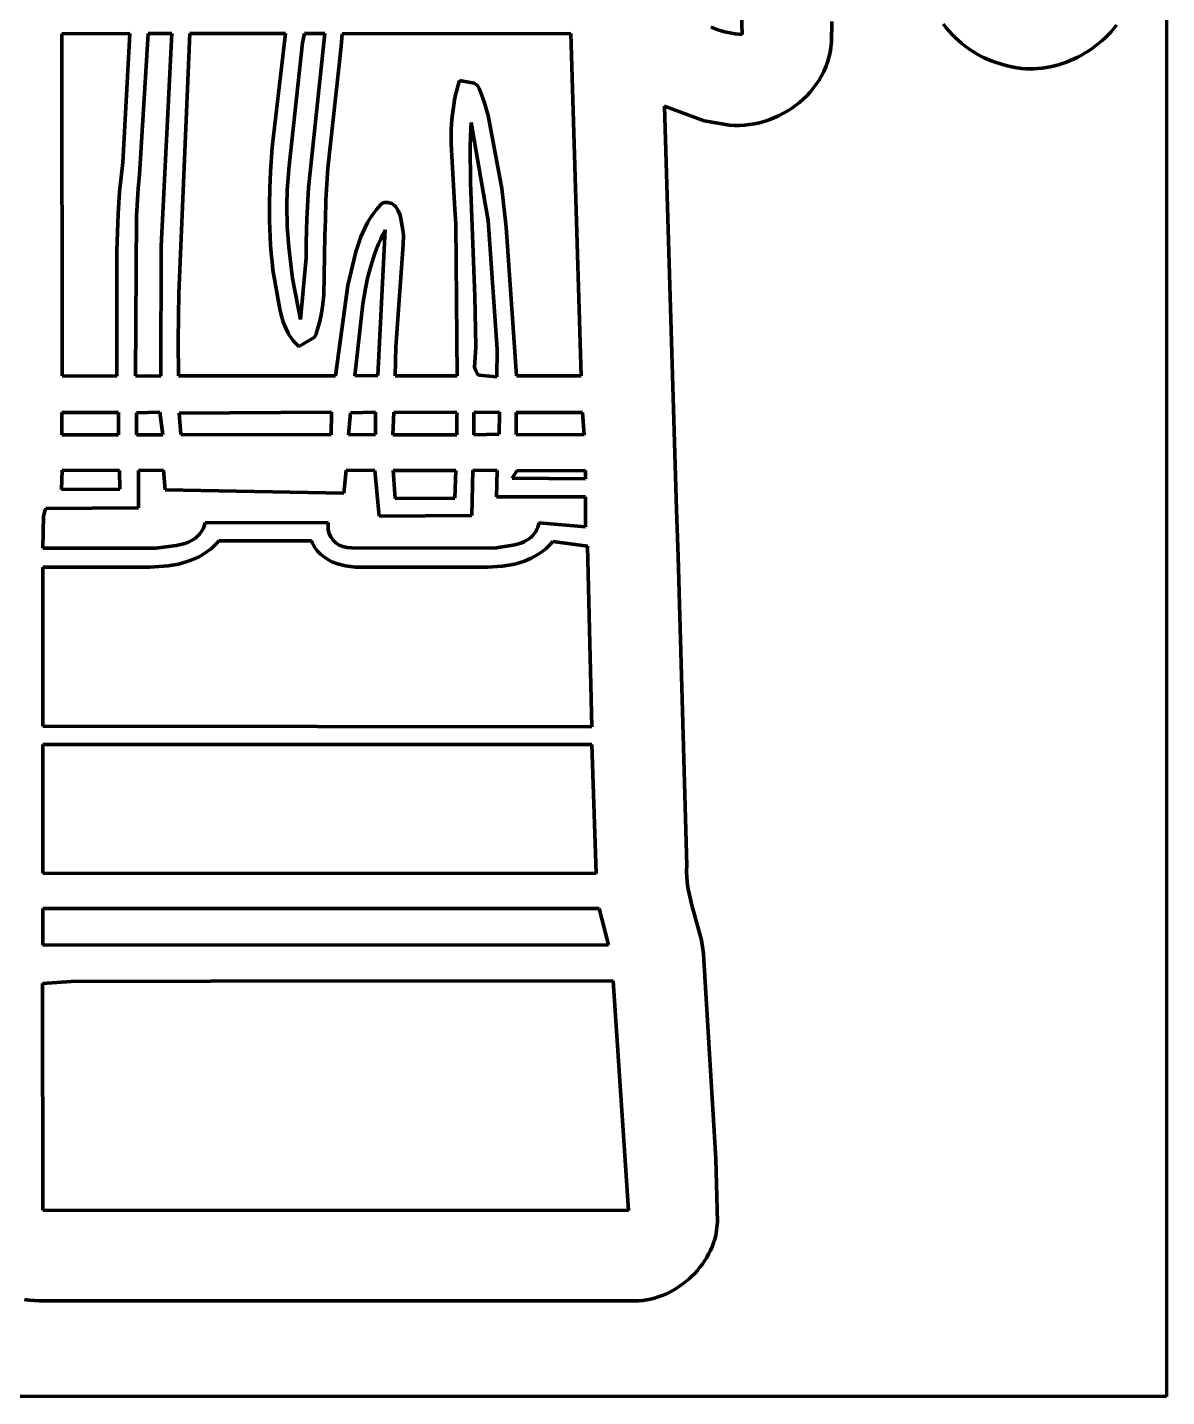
# Model space of a CAD drawing. Header units: millimetres. Extents: x 0 to 17.8, y 0 to 10.
# Drawn here: x 14.915 to 17.778, y 0 to 3.44 of the extents above; entities that cross this region are included whole.
import ezdxf

# ---------------------------------------------------------------- set-up
doc = ezdxf.new("R2010")
doc.units = ezdxf.units.MM
doc.layers.add('color#010101ff', color=7, linetype='CONTINUOUS', lineweight=100)
doc.layers.add('color#ffffffff', color=7, linetype='CONTINUOUS', lineweight=100)

msp = doc.modelspace()

# ---------------------------------------------------------------- linework, layer by layer
at = {"layer": 'color#010101ff'}
for p, q in [((16.7111, 3.4227), (16.7041, 3.618)), ((16.6329, 3.4411), (16.6412, 3.4376)), ((16.9367, 3.455), (16.9352, 3.4027)), ((17.2238, 3.4393), (17.217, 3.4481)), ((17.6522, 3.4457), (17.6449, 3.4373)), ((15.1726, 3.4246), (15.0018, 3.4244)), ((15.0018, 3.4244), (15.0023, 2.5648)), ((15.1549, 3.1006), (15.1726, 3.4246)), ((15.2182, 3.4247), (15.1967, 3.0702)), ((15.2781, 3.4249), (15.2182, 3.4247)), ((15.2514, 2.8906), (15.2781, 3.4249)), ((15.3227, 3.4248), (15.3208, 3.3654)), ((15.5633, 3.4248), (15.3227, 3.4248)), ((15.5302, 3.1389), (15.5633, 3.4248)), ((15.6109, 3.4246), (15.6064, 3.4014)), ((15.6625, 3.4247), (15.6109, 3.4246)), ((15.6214, 3.0367), (15.6625, 3.4247)), ((15.706, 3.424), (15.7036, 3.3918)), ((16.2808, 3.4247), (15.706, 3.424)), ((16.3069, 2.5645), (16.2808, 3.4247)), ((16.6412, 3.4376), (16.6497, 3.4344)), ((16.6497, 3.4344), (16.6582, 3.4316)), ((16.6582, 3.4316), (16.6669, 3.4291)), ((16.6669, 3.4291), (16.6756, 3.4271)), ((16.6756, 3.4271), (16.6844, 3.4254)), ((16.6844, 3.4254), (16.6933, 3.4241)), ((16.6933, 3.4241), (16.7022, 3.4232)), ((16.7022, 3.4232), (16.7111, 3.4227)), ((17.231, 3.4309), (17.2238, 3.4393)), ((17.2386, 3.4227), (17.231, 3.4309)), ((17.2464, 3.4148), (17.2386, 3.4227)), ((17.2545, 3.4072), (17.2464, 3.4148)), ((17.263, 3.4), (17.2545, 3.4072)), ((17.6157, 3.4072), (17.6077, 3.4004)), ((17.6234, 3.4143), (17.6157, 3.4072)), ((17.6309, 3.4217), (17.6234, 3.4143)), ((17.638, 3.4294), (17.6309, 3.4217)), ((17.6449, 3.4373), (17.638, 3.4294)), ((15.6064, 3.4014), (15.5721, 3.0845)), ((15.7036, 3.3918), (15.67, 3.0867)), ((16.9319, 3.3771), (16.929, 3.3648)), ((16.9339, 3.3898), (16.9319, 3.3771)), ((16.9352, 3.4027), (16.9339, 3.3898)), ((17.2717, 3.3931), (17.263, 3.4)), ((17.2806, 3.3865), (17.2717, 3.3931)), ((17.2898, 3.3803), (17.2806, 3.3865)), ((17.2993, 3.3745), (17.2898, 3.3803)), ((17.309, 3.3691), (17.2993, 3.3745)), ((17.5733, 3.3759), (17.5641, 3.3706)), ((17.5822, 3.3816), (17.5733, 3.3759)), ((17.5909, 3.3875), (17.5822, 3.3816)), ((17.5994, 3.3938), (17.5909, 3.3875)), ((17.6077, 3.4004), (17.5994, 3.3938)), ((15.3208, 3.3654), (15.2953, 2.7724)), ((16.9211, 3.3409), (16.9161, 3.3294)), ((16.9254, 3.3527), (16.9211, 3.3409)), ((16.929, 3.3648), (16.9254, 3.3527)), ((17.3189, 3.3641), (17.309, 3.3691)), ((17.329, 3.3595), (17.3189, 3.3641)), ((17.3393, 3.3553), (17.329, 3.3595)), ((17.3498, 3.3516), (17.3393, 3.3553)), ((17.3604, 3.3483), (17.3498, 3.3516)), ((17.3713, 3.3456), (17.3604, 3.3483)), ((17.3815, 3.3427), (17.3713, 3.3456)), ((17.3919, 3.3404), (17.3815, 3.3427)), ((17.4022, 3.3386), (17.3919, 3.3404)), ((17.4127, 3.3372), (17.4022, 3.3386)), ((17.4231, 3.3364), (17.4127, 3.3372)), ((17.4649, 3.3378), (17.4545, 3.3368)), ((17.4752, 3.3393), (17.4649, 3.3378)), ((17.4855, 3.3412), (17.4752, 3.3393)), ((17.4958, 3.3435), (17.4855, 3.3412)), ((17.5059, 3.3462), (17.4958, 3.3435)), ((17.5159, 3.3494), (17.5059, 3.3462)), ((17.5259, 3.3529), (17.5159, 3.3494)), ((17.5357, 3.3568), (17.5259, 3.3529)), ((17.5453, 3.361), (17.5357, 3.3568)), ((17.5548, 3.3657), (17.5453, 3.361)), ((17.5641, 3.3706), (17.5548, 3.3657)), ((15.9971, 3.2948), (16.0008, 3.3069)), ((16.0008, 3.3069), (16.0373, 3.3001)), ((16.9042, 3.3075), (16.8973, 3.2972)), ((16.9104, 3.3183), (16.9042, 3.3075)), ((16.9161, 3.3294), (16.9104, 3.3183)), ((17.4336, 3.3361), (17.4231, 3.3364)), ((17.444, 3.3362), (17.4336, 3.3361)), ((17.4545, 3.3368), (17.444, 3.3362)), ((15.9885, 3.2583), (15.991, 3.2705)), ((15.991, 3.2705), (15.9938, 3.2827)), ((15.9938, 3.2827), (15.9971, 3.2948)), ((16.0373, 3.3001), (16.0449, 3.295)), ((16.0449, 3.295), (16.0483, 3.2903)), ((16.0483, 3.2903), (16.0499, 3.2863)), ((16.0499, 3.2863), (16.0535, 3.278)), ((16.0535, 3.278), (16.0629, 3.253)), ((16.8733, 3.2685), (16.8643, 3.2598)), ((16.8818, 3.2776), (16.8733, 3.2685)), ((16.8898, 3.2872), (16.8818, 3.2776)), ((16.8973, 3.2972), (16.8898, 3.2872)), ((15.9845, 3.2337), (15.9863, 3.246)), ((15.9863, 3.246), (15.9885, 3.2583)), ((16.0629, 3.253), (16.0731, 3.219)), ((16.6156, 3.2054), (16.516, 3.2423)), ((16.516, 3.2423), (16.5457, 2.2281)), ((16.8348, 3.2365), (16.8242, 3.2297)), ((16.845, 3.2438), (16.8348, 3.2365)), ((16.8549, 3.2515), (16.845, 3.2438)), ((16.8643, 3.2598), (16.8549, 3.2515)), ((15.9802, 3.184), (15.9818, 3.2089)), ((15.9818, 3.2089), (15.9845, 3.2337)), ((16.0303, 3.2009), (16.0294, 3.1858)), ((16.0655, 2.9975), (16.0303, 3.2009)), ((16.0731, 3.219), (16.1071, 3.0351)), ((16.6795, 3.1943), (16.6156, 3.2054)), ((16.7546, 3.2008), (16.7423, 3.198)), ((16.7668, 3.2041), (16.7546, 3.2008)), ((16.7787, 3.2081), (16.7668, 3.2041)), ((16.7905, 3.2126), (16.7787, 3.2081)), ((16.802, 3.2178), (16.7905, 3.2126)), ((16.8133, 3.2235), (16.802, 3.2178)), ((16.8242, 3.2297), (16.8133, 3.2235)), ((15.9796, 3.1465), (15.9802, 3.184)), ((16.0294, 3.1858), (16.0278, 3.1407)), ((16.6921, 3.1937), (16.6795, 3.1943)), ((16.7048, 3.1938), (16.6921, 3.1937)), ((16.7173, 3.1945), (16.7048, 3.1938)), ((16.7299, 3.1959), (16.7173, 3.1945)), ((16.7423, 3.198), (16.7299, 3.1959)), ((15.5259, 3.0774), (15.5302, 3.1389)), ((15.9892, 2.9833), (15.9796, 3.1465)), ((16.0278, 3.1407), (16.0287, 3.0504)), ((15.1502, 3.0638), (15.1549, 3.1006)), ((15.1465, 3.027), (15.1502, 3.0638)), ((15.1967, 3.0702), (15.1935, 3.0354)), ((15.524, 3.0363), (15.5259, 3.0774)), ((15.5708, 3.0714), (15.568, 3.032)), ((15.5721, 3.0845), (15.5708, 3.0714)), ((15.67, 3.0867), (15.6647, 3.0062)), ((15.1935, 3.0354), (15.189, 2.9658)), ((15.5232, 2.9953), (15.524, 3.0363)), ((15.568, 3.032), (15.567, 2.9926)), ((15.6171, 2.9588), (15.6214, 3.0367)), ((16.0287, 3.0504), (16.0391, 2.764)), ((16.1071, 3.0351), (16.1184, 2.938)), ((15.1426, 2.9716), (15.1465, 3.027)), ((15.5234, 2.9542), (15.5232, 2.9953)), ((15.6647, 3.0062), (15.6636, 2.9576)), ((15.7971, 2.9882), (15.8026, 2.994)), ((15.8026, 2.994), (15.8083, 2.9995)), ((15.8083, 2.9995), (15.8127, 3.0002)), ((15.8127, 3.0002), (15.8169, 3.0005)), ((15.8169, 3.0005), (15.8207, 3.0003)), ((15.8207, 3.0003), (15.8244, 2.9997)), ((15.8244, 2.9997), (15.8277, 2.9987)), ((15.8277, 2.9987), (15.8309, 2.9973)), ((15.8309, 2.9973), (15.8338, 2.9955)), ((15.8338, 2.9955), (15.8364, 2.9934)), ((15.8364, 2.9934), (15.8389, 2.9911)), ((16.0727, 2.9551), (16.0655, 2.9975)), ((15.1394, 2.8792), (15.1426, 2.9716)), ((15.189, 2.9658), (15.1869, 2.5648)), ((15.567, 2.9926), (15.568, 2.9401)), ((15.6157, 2.9003), (15.6171, 2.9588)), ((15.7698, 2.9499), (15.7779, 2.9633)), ((15.7779, 2.9633), (15.787, 2.9761)), ((15.787, 2.9761), (15.7919, 2.9823)), ((15.7919, 2.9823), (15.7971, 2.9882)), ((15.8389, 2.9911), (15.8412, 2.9884)), ((15.8412, 2.9884), (15.8433, 2.9855)), ((15.8433, 2.9855), (15.847, 2.979)), ((15.847, 2.979), (15.8513, 2.968)), ((15.8513, 2.968), (15.8582, 2.9319)), ((15.9913, 2.946), (15.9892, 2.9833)), ((15.524, 2.9337), (15.5234, 2.9542)), ((15.5249, 2.9132), (15.524, 2.9337)), ((15.568, 2.9401), (15.5716, 2.8877)), ((15.6636, 2.9576), (15.6622, 2.9177)), ((15.7531, 2.9142), (15.7625, 2.936)), ((15.7625, 2.936), (15.7698, 2.9499)), ((15.7953, 2.5654), (15.8143, 2.9314)), ((15.8143, 2.9314), (15.8083, 2.9197)), ((15.8582, 2.9319), (15.8598, 2.9179)), ((15.9952, 2.5645), (15.9913, 2.946)), ((16.0954, 2.6305), (16.0727, 2.9551)), ((16.1184, 2.938), (16.1442, 2.5644)), ((15.2502, 2.5642), (15.2514, 2.8906)), ((15.5261, 2.8927), (15.5249, 2.9132)), ((15.5277, 2.8722), (15.5261, 2.8927)), ((15.6158, 2.8612), (15.6157, 2.9003)), ((15.6622, 2.9177), (15.6596, 2.7674)), ((15.7404, 2.8763), (15.7531, 2.9142)), ((15.7974, 2.896), (15.7925, 2.884)), ((15.8027, 2.9079), (15.7974, 2.896)), ((15.8083, 2.9197), (15.8027, 2.9079)), ((15.8595, 2.8935), (15.8409, 2.6377)), ((15.8598, 2.9179), (15.8595, 2.8935)), ((15.1399, 2.5643), (15.1394, 2.8792)), ((15.5296, 2.8517), (15.5277, 2.8722)), ((15.5716, 2.8877), (15.5813, 2.8094)), ((15.6012, 2.7061), (15.6158, 2.8612)), ((15.72, 2.7914), (15.7404, 2.8763)), ((15.7837, 2.8596), (15.7762, 2.8348)), ((15.788, 2.8718), (15.7837, 2.8596)), ((15.7925, 2.884), (15.788, 2.8718)), ((15.532, 2.8312), (15.5296, 2.8517)), ((15.5491, 2.732), (15.532, 2.8312)), ((15.7762, 2.8348), (15.7697, 2.8097)), ((15.5813, 2.8094), (15.6012, 2.7061)), ((15.6891, 2.5644), (15.72, 2.7914)), ((15.7697, 2.8097), (15.7641, 2.7843)), ((15.2953, 2.7724), (15.2939, 2.6537)), ((15.6596, 2.7674), (15.6563, 2.7377)), ((15.7641, 2.7843), (15.7574, 2.7458)), ((16.0391, 2.764), (16.0417, 2.6389)), ((15.5543, 2.7112), (15.5491, 2.732)), ((15.653, 2.7181), (15.6488, 2.6986)), ((15.6563, 2.7377), (15.653, 2.7181)), ((15.7574, 2.7458), (15.7375, 2.5644)), ((15.5587, 2.6978), (15.5543, 2.7112)), ((15.564, 2.6847), (15.5587, 2.6978)), ((15.5703, 2.6722), (15.564, 2.6847)), ((15.6488, 2.6986), (15.6434, 2.6792)), ((15.2939, 2.6537), (15.2949, 2.5646)), ((15.5739, 2.6661), (15.5703, 2.6722)), ((15.5778, 2.6602), (15.5739, 2.6661)), ((15.5821, 2.6544), (15.5778, 2.6602)), ((15.5867, 2.6488), (15.5821, 2.6544)), ((15.6358, 2.661), (15.597, 2.6382)), ((15.6402, 2.6696), (15.6358, 2.661)), ((15.6434, 2.6792), (15.6402, 2.6696)), ((15.5916, 2.6434), (15.5867, 2.6488)), ((15.597, 2.6382), (15.5916, 2.6434)), ((15.8409, 2.6377), (15.8391, 2.5644)), ((16.0418, 2.6364), (16.0386, 2.5866)), ((16.0417, 2.6389), (16.0418, 2.6364)), ((16.0944, 2.5626), (16.0954, 2.6305)), ((16.0386, 2.5866), (16.0414, 2.5769)), ((15.0023, 2.5648), (15.1399, 2.5643)), ((15.1869, 2.5648), (15.2502, 2.5642)), ((15.2949, 2.5646), (15.6891, 2.5644)), ((15.7375, 2.5644), (15.7953, 2.5654)), ((15.8391, 2.5644), (15.9952, 2.5645)), ((16.0414, 2.5769), (16.0453, 2.5702)), ((16.0453, 2.5702), (16.049, 2.566)), ((16.049, 2.566), (16.0944, 2.5626)), ((16.1442, 2.5644), (16.3069, 2.5645)), ((15.0018, 2.4729), (15.0015, 2.4166)), ((15.1437, 2.473), (15.0018, 2.4729)), ((15.144, 2.4165), (15.1437, 2.473)), ((15.2479, 2.4735), (15.1893, 2.4715)), ((15.1893, 2.4715), (15.1894, 2.4169)), ((15.2548, 2.4164), (15.2479, 2.4735)), ((15.6791, 2.4731), (15.2962, 2.4711)), ((15.2962, 2.4711), (15.3004, 2.417)), ((15.6779, 2.4167), (15.6791, 2.4731)), ((15.7267, 2.4719), (15.7217, 2.4163)), ((15.7893, 2.4734), (15.7267, 2.4719)), ((15.7893, 2.4171), (15.7893, 2.4734)), ((15.8357, 2.4733), (15.8332, 2.4165)), ((15.9941, 2.4728), (15.8357, 2.4733)), ((15.9942, 2.4167), (15.9941, 2.4728)), ((16.0369, 2.4726), (16.0366, 2.4162)), ((16.101, 2.4733), (16.0369, 2.4726)), ((16.1001, 2.4182), (16.101, 2.4733)), ((16.1434, 2.4729), (16.1429, 2.4171)), ((16.3095, 2.4729), (16.1434, 2.4729)), ((16.314, 2.4167), (16.3095, 2.4729)), ((15.0015, 2.4166), (15.144, 2.4165)), ((15.1894, 2.4169), (15.2548, 2.4164)), ((15.3004, 2.417), (15.6779, 2.4167)), ((15.7217, 2.4163), (15.7893, 2.4171)), ((15.8332, 2.4165), (15.9942, 2.4167)), ((16.0366, 2.4162), (16.1001, 2.4182)), ((16.1429, 2.4171), (16.314, 2.4167)), ((15.002, 2.3274), (15.0009, 2.2794)), ((15.1467, 2.3272), (15.002, 2.3274)), ((15.147, 2.2796), (15.1467, 2.3272)), ((15.2571, 2.3276), (15.1939, 2.3272)), ((15.1939, 2.3272), (15.194, 2.2331)), ((15.261, 2.2779), (15.2571, 2.3276)), ((15.7156, 2.3278), (15.7103, 2.27)), ((15.788, 2.3272), (15.7156, 2.3278)), ((15.7987, 2.2125), (15.788, 2.3272)), ((15.8343, 2.327), (15.8387, 2.2562)), ((15.9917, 2.3268), (15.8343, 2.327)), ((15.9894, 2.2571), (15.9917, 2.3268)), ((16.0344, 2.3274), (16.0315, 2.2139)), ((16.0951, 2.327), (16.0344, 2.3274)), ((16.0939, 2.2607), (16.0951, 2.327)), ((16.145, 2.3259), (16.1332, 2.3075)), ((16.1332, 2.3075), (16.317, 2.306)), ((16.3177, 2.3272), (16.145, 2.3259)), ((16.317, 2.306), (16.3177, 2.3272)), ((15.0009, 2.2794), (15.147, 2.2796)), ((15.7103, 2.27), (15.261, 2.2779)), ((15.8387, 2.2562), (15.9894, 2.2571)), ((16.3172, 2.2609), (16.0939, 2.2607)), ((16.317, 2.1853), (16.3172, 2.2609)), ((14.9549, 2.212), (14.9534, 2.1314)), ((14.9599, 2.2284), (14.9549, 2.212)), ((14.9614, 2.2316), (14.9599, 2.2284)), ((15.194, 2.2331), (14.9614, 2.2316)), ((16.0315, 2.2139), (15.7987, 2.2125)), ((16.5457, 2.2281), (16.5503, 2.1111)), ((15.3477, 2.1673), (15.3508, 2.1712)), ((15.3508, 2.1712), (15.3536, 2.1755)), ((15.3536, 2.1755), (15.3562, 2.18)), ((15.3562, 2.18), (15.3584, 2.1849)), ((15.3584, 2.1849), (15.3603, 2.1901)), ((15.3603, 2.1901), (15.3619, 2.1957)), ((15.3619, 2.1957), (15.671, 2.1965)), ((15.6706, 2.1927), (15.6704, 2.1853)), ((15.6704, 2.1853), (15.671, 2.1782)), ((15.671, 2.1965), (15.6706, 2.1927)), ((15.671, 2.1782), (15.6734, 2.1683)), ((15.6734, 2.1683), (15.6775, 2.1595)), ((16.1874, 2.1665), (16.1904, 2.1704)), ((16.1904, 2.1704), (16.1931, 2.1747)), ((16.1931, 2.1747), (16.1954, 2.1792)), ((16.1954, 2.1792), (16.1975, 2.1841)), ((16.1975, 2.1841), (16.1992, 2.1894)), ((16.1992, 2.1894), (16.2005, 2.195)), ((16.2005, 2.195), (16.317, 2.1853)), ((15.238, 2.132), (15.2897, 2.1382)), ((15.2897, 2.1382), (15.3101, 2.1435)), ((15.3101, 2.1435), (15.3196, 2.1472)), ((15.3196, 2.1472), (15.3286, 2.1517)), ((15.3286, 2.1517), (15.3369, 2.1572)), ((15.3369, 2.1572), (15.3407, 2.1603)), ((15.3407, 2.1603), (15.3443, 2.1636)), ((15.3443, 2.1636), (15.3477, 2.1673)), ((15.3871, 2.1402), (15.3773, 2.1311)), ((15.3917, 2.1452), (15.3871, 2.1402)), ((15.3961, 2.1504), (15.3917, 2.1452)), ((15.6284, 2.1503), (15.3961, 2.1504)), ((15.6305, 2.1453), (15.6284, 2.1503)), ((15.6328, 2.1406), (15.6305, 2.1453)), ((15.6381, 2.1319), (15.6328, 2.1406)), ((15.6775, 2.1595), (15.6831, 2.1516)), ((15.6831, 2.1516), (15.6901, 2.145)), ((15.6901, 2.145), (15.6983, 2.1396)), ((15.6983, 2.1396), (15.7077, 2.1357)), ((15.7077, 2.1357), (15.7181, 2.1332)), ((15.7181, 2.1332), (15.7294, 2.1323)), ((16.0934, 2.1328), (16.1402, 2.1399)), ((16.1402, 2.1399), (16.155, 2.1446)), ((16.155, 2.1446), (16.1642, 2.1487)), ((16.1642, 2.1487), (16.1728, 2.1536)), ((16.1728, 2.1536), (16.1768, 2.1564)), ((16.1768, 2.1564), (16.1806, 2.1595)), ((16.1806, 2.1595), (16.1841, 2.1629)), ((16.1841, 2.1629), (16.1874, 2.1665)), ((16.2269, 2.139), (16.2176, 2.1303)), ((16.2356, 2.1486), (16.2269, 2.139)), ((16.3227, 2.1368), (16.2356, 2.1486)), ((16.3336, 1.6831), (16.3227, 2.1368)), ((14.9534, 2.1314), (15.238, 2.132)), ((15.3325, 2.1039), (15.314, 2.0971)), ((15.3445, 2.1094), (15.3325, 2.1039)), ((15.3559, 2.1157), (15.3445, 2.1094)), ((15.3669, 2.123), (15.3559, 2.1157)), ((15.3773, 2.1311), (15.3669, 2.123)), ((15.6443, 2.1239), (15.6381, 2.1319)), ((15.6512, 2.1168), (15.6443, 2.1239)), ((15.6588, 2.1104), (15.6512, 2.1168)), ((15.667, 2.1048), (15.6588, 2.1104)), ((15.6803, 2.0978), (15.667, 2.1048)), ((15.7294, 2.1323), (16.0787, 2.1316)), ((16.0787, 2.1316), (16.0934, 2.1328)), ((16.1637, 2.0992), (16.1396, 2.0919)), ((16.1809, 2.1065), (16.1637, 2.0992)), ((16.1974, 2.1155), (16.1809, 2.1065)), ((16.2077, 2.1225), (16.1974, 2.1155)), ((16.2176, 2.1303), (16.2077, 2.1225)), ((16.5503, 2.1111), (16.5721, 1.3331)), ((14.9534, 2.0841), (14.9533, 1.6842)), ((15.2222, 2.084), (14.9534, 2.0841)), ((15.2685, 2.0871), (15.2222, 2.084)), ((15.2948, 2.0919), (15.2685, 2.0871)), ((15.314, 2.0971), (15.2948, 2.0919)), ((15.6945, 2.0923), (15.6803, 2.0978)), ((15.7143, 2.0872), (15.6945, 2.0923)), ((15.7396, 2.0844), (15.7143, 2.0872)), ((15.7497, 2.0842), (15.7396, 2.0844)), ((16.0707, 2.084), (15.7497, 2.0842)), ((16.1085, 2.0862), (16.0707, 2.084)), ((16.1396, 2.0919), (16.1085, 2.0862)), ((14.9533, 1.6842), (16.3336, 1.6831)), ((16.3333, 1.6388), (14.9534, 1.6383)), ((14.9534, 1.6383), (14.9539, 1.3149)), ((16.3438, 1.3146), (16.3333, 1.6388)), ((14.9539, 1.3149), (16.3438, 1.3146)), ((16.5716, 1.3246), (16.5715, 1.3163)), ((16.5715, 1.3163), (16.5717, 1.308)), ((16.5721, 1.3331), (16.5716, 1.3246)), ((16.5717, 1.308), (16.5731, 1.2915)), ((16.5731, 1.2915), (16.5755, 1.2751)), ((16.5755, 1.2751), (16.5848, 1.2348)), ((16.3515, 1.2268), (14.9537, 1.2265)), ((14.9537, 1.2265), (14.9537, 1.1342)), ((16.3755, 1.1348), (16.3515, 1.2268)), ((16.5848, 1.2348), (16.6088, 1.1465)), ((16.6088, 1.1465), (16.6118, 1.1302)), ((14.9537, 1.1342), (16.3755, 1.1348)), ((16.6118, 1.1302), (16.6138, 1.1137)), ((16.6138, 1.1137), (16.6147, 1.0971)), ((16.6147, 1.0971), (16.6448, 0.5977)), ((15.0251, 1.0431), (14.9526, 1.0382)), ((14.9526, 1.0382), (14.9538, 0.4681)), ((15.3748, 1.0441), (15.0251, 1.0431)), ((16.3865, 1.0448), (15.3748, 1.0441)), ((16.4252, 0.4674), (16.3865, 1.0448)), ((16.6448, 0.5977), (16.6492, 0.4382)), ((14.9538, 0.4681), (16.4252, 0.4674)), ((16.6492, 0.4382), (16.6449, 0.4051)), ((16.6391, 0.386), (16.6355, 0.3766)), ((16.6422, 0.3955), (16.6391, 0.386)), ((16.6449, 0.4051), (16.6422, 0.3955)), ((16.6221, 0.3498), (16.6168, 0.3412)), ((16.6269, 0.3585), (16.6221, 0.3498)), ((16.6314, 0.3675), (16.6269, 0.3585)), ((16.6355, 0.3766), (16.6314, 0.3675)), ((16.592, 0.3097), (16.5849, 0.3025)), ((16.5987, 0.3172), (16.592, 0.3097)), ((16.6051, 0.3249), (16.5987, 0.3172)), ((16.6111, 0.333), (16.6051, 0.3249)), ((16.6168, 0.3412), (16.6111, 0.333)), ((16.5539, 0.2771), (16.5455, 0.2717)), ((16.562, 0.283), (16.5539, 0.2771)), ((16.5699, 0.2892), (16.562, 0.283)), ((16.5776, 0.2957), (16.5699, 0.2892)), ((16.5849, 0.3025), (16.5776, 0.2957)), ((14.9194, 0.2421), (14.9072, 0.244)), ((14.9318, 0.2411), (14.9194, 0.2421)), ((14.9444, 0.241), (14.9318, 0.2411)), ((16.4311, 0.2407), (14.9444, 0.241)), ((16.4513, 0.2409), (16.4412, 0.2405)), ((16.4613, 0.2418), (16.4513, 0.2409)), ((16.4712, 0.2433), (16.4613, 0.2418)), ((16.481, 0.2452), (16.4712, 0.2433)), ((16.4907, 0.2476), (16.481, 0.2452)), ((16.5003, 0.2505), (16.4907, 0.2476)), ((16.5097, 0.2539), (16.5003, 0.2505)), ((16.5189, 0.2577), (16.5097, 0.2539)), ((16.528, 0.262), (16.5189, 0.2577)), ((16.5368, 0.2666), (16.528, 0.262)), ((16.5455, 0.2717), (16.5368, 0.2666)), ((16.4412, 0.2405), (16.4311, 0.2407))]:
    msp.add_line(p, q, dxfattribs=at)
at = {"layer": 'color#ffffffff'}
for p, q in [((17.7778, 10), (17.7778, 0)), ((16.7041, 3.618), (16.7111, 3.4227)), ((16.6412, 3.4376), (16.6329, 3.4411)), ((16.9352, 3.4027), (16.9367, 3.455)), ((17.217, 3.4481), (17.2238, 3.4393)), ((17.6449, 3.4373), (17.6522, 3.4457)), ((15.0018, 3.4244), (15.1726, 3.4246)), ((15.0023, 2.5648), (15.0018, 3.4244)), ((15.1726, 3.4246), (15.1549, 3.1006)), ((15.1967, 3.0702), (15.2182, 3.4247)), ((15.2182, 3.4247), (15.2781, 3.4249)), ((15.2781, 3.4249), (15.2514, 2.8906)), ((15.3208, 3.3654), (15.3227, 3.4248)), ((15.3227, 3.4248), (15.5633, 3.4248)), ((15.5633, 3.4248), (15.5302, 3.1389)), ((15.6064, 3.4014), (15.6109, 3.4246)), ((15.6109, 3.4246), (15.6625, 3.4247)), ((15.6625, 3.4247), (15.6214, 3.0367)), ((15.7036, 3.3918), (15.706, 3.424)), ((15.706, 3.424), (16.2808, 3.4247)), ((16.2808, 3.4247), (16.3069, 2.5645)), ((16.6497, 3.4344), (16.6412, 3.4376)), ((16.6582, 3.4316), (16.6497, 3.4344)), ((16.6669, 3.4291), (16.6582, 3.4316)), ((16.6756, 3.4271), (16.6669, 3.4291)), ((16.6844, 3.4254), (16.6756, 3.4271)), ((16.6933, 3.4241), (16.6844, 3.4254)), ((16.7022, 3.4232), (16.6933, 3.4241)), ((16.7111, 3.4227), (16.7022, 3.4232)), ((17.2238, 3.4393), (17.231, 3.4309)), ((17.231, 3.4309), (17.2386, 3.4227)), ((17.2386, 3.4227), (17.2464, 3.4148)), ((17.2464, 3.4148), (17.2545, 3.4072)), ((17.2545, 3.4072), (17.263, 3.4)), ((17.6077, 3.4004), (17.6157, 3.4072)), ((17.6157, 3.4072), (17.6234, 3.4143)), ((17.6234, 3.4143), (17.6309, 3.4217)), ((17.6309, 3.4217), (17.638, 3.4294)), ((17.638, 3.4294), (17.6449, 3.4373)), ((15.5721, 3.0845), (15.6064, 3.4014)), ((15.67, 3.0867), (15.7036, 3.3918)), ((16.929, 3.3648), (16.9319, 3.3771)), ((16.9319, 3.3771), (16.9339, 3.3898)), ((16.9339, 3.3898), (16.9352, 3.4027)), ((17.263, 3.4), (17.2717, 3.3931)), ((17.2717, 3.3931), (17.2806, 3.3865)), ((17.2806, 3.3865), (17.2898, 3.3803)), ((17.2898, 3.3803), (17.2993, 3.3745)), ((17.2993, 3.3745), (17.309, 3.3691)), ((17.5641, 3.3706), (17.5733, 3.3759)), ((17.5733, 3.3759), (17.5822, 3.3816)), ((17.5822, 3.3816), (17.5909, 3.3875)), ((17.5909, 3.3875), (17.5994, 3.3938)), ((17.5994, 3.3938), (17.6077, 3.4004)), ((15.2953, 2.7724), (15.3208, 3.3654)), ((16.9161, 3.3294), (16.9211, 3.3409)), ((16.9211, 3.3409), (16.9254, 3.3527)), ((16.9254, 3.3527), (16.929, 3.3648)), ((17.309, 3.3691), (17.3189, 3.3641)), ((17.3189, 3.3641), (17.329, 3.3595)), ((17.329, 3.3595), (17.3393, 3.3553)), ((17.3393, 3.3553), (17.3498, 3.3516)), ((17.3498, 3.3516), (17.3604, 3.3483)), ((17.3604, 3.3483), (17.3713, 3.3456)), ((17.3713, 3.3456), (17.3815, 3.3427)), ((17.3815, 3.3427), (17.3919, 3.3404)), ((17.3919, 3.3404), (17.4022, 3.3386)), ((17.4022, 3.3386), (17.4127, 3.3372)), ((17.4127, 3.3372), (17.4231, 3.3364)), ((17.4545, 3.3368), (17.4649, 3.3378)), ((17.4649, 3.3378), (17.4752, 3.3393)), ((17.4752, 3.3393), (17.4855, 3.3412)), ((17.4855, 3.3412), (17.4958, 3.3435)), ((17.4958, 3.3435), (17.5059, 3.3462)), ((17.5059, 3.3462), (17.5159, 3.3494)), ((17.5159, 3.3494), (17.5259, 3.3529)), ((17.5259, 3.3529), (17.5357, 3.3568)), ((17.5357, 3.3568), (17.5453, 3.361)), ((17.5453, 3.361), (17.5548, 3.3657)), ((17.5548, 3.3657), (17.5641, 3.3706)), ((16.0008, 3.3069), (15.9971, 3.2948)), ((16.0373, 3.3001), (16.0008, 3.3069)), ((16.8973, 3.2972), (16.9042, 3.3075)), ((16.9042, 3.3075), (16.9104, 3.3183)), ((16.9104, 3.3183), (16.9161, 3.3294)), ((17.4231, 3.3364), (17.4336, 3.3361)), ((17.4336, 3.3361), (17.444, 3.3362)), ((17.444, 3.3362), (17.4545, 3.3368)), ((15.991, 3.2705), (15.9885, 3.2583)), ((15.9938, 3.2827), (15.991, 3.2705)), ((15.9971, 3.2948), (15.9938, 3.2827)), ((16.0449, 3.295), (16.0373, 3.3001)), ((16.0483, 3.2903), (16.0449, 3.295)), ((16.0499, 3.2863), (16.0483, 3.2903)), ((16.0535, 3.278), (16.0499, 3.2863)), ((16.0629, 3.253), (16.0535, 3.278)), ((16.8643, 3.2598), (16.8733, 3.2685)), ((16.8733, 3.2685), (16.8818, 3.2776)), ((16.8818, 3.2776), (16.8898, 3.2872)), ((16.8898, 3.2872), (16.8973, 3.2972)), ((15.9863, 3.246), (15.9845, 3.2337)), ((15.9885, 3.2583), (15.9863, 3.246)), ((16.0731, 3.219), (16.0629, 3.253)), ((16.5457, 2.2281), (16.516, 3.2423)), ((16.516, 3.2423), (16.6156, 3.2054)), ((16.8242, 3.2297), (16.8348, 3.2365)), ((16.8348, 3.2365), (16.845, 3.2438)), ((16.845, 3.2438), (16.8549, 3.2515)), ((16.8549, 3.2515), (16.8643, 3.2598)), ((15.9818, 3.2089), (15.9802, 3.184)), ((15.9845, 3.2337), (15.9818, 3.2089)), ((16.0294, 3.1858), (16.0303, 3.2009)), ((16.0303, 3.2009), (16.0655, 2.9975)), ((16.1071, 3.0351), (16.0731, 3.219)), ((16.6156, 3.2054), (16.6795, 3.1943)), ((16.7423, 3.198), (16.7546, 3.2008)), ((16.7546, 3.2008), (16.7668, 3.2041)), ((16.7668, 3.2041), (16.7787, 3.2081)), ((16.7787, 3.2081), (16.7905, 3.2126)), ((16.7905, 3.2126), (16.802, 3.2178)), ((16.802, 3.2178), (16.8133, 3.2235)), ((16.8133, 3.2235), (16.8242, 3.2297)), ((15.9802, 3.184), (15.9796, 3.1465)), ((16.0278, 3.1407), (16.0294, 3.1858)), ((16.6795, 3.1943), (16.6921, 3.1937)), ((16.6921, 3.1937), (16.7048, 3.1938)), ((16.7048, 3.1938), (16.7173, 3.1945)), ((16.7173, 3.1945), (16.7299, 3.1959)), ((16.7299, 3.1959), (16.7423, 3.198)), ((15.5302, 3.1389), (15.5259, 3.0774)), ((15.9796, 3.1465), (15.9892, 2.9833)), ((16.0287, 3.0504), (16.0278, 3.1407)), ((15.1549, 3.1006), (15.1502, 3.0638)), ((15.1502, 3.0638), (15.1465, 3.027)), ((15.1935, 3.0354), (15.1967, 3.0702)), ((15.5259, 3.0774), (15.524, 3.0363)), ((15.568, 3.032), (15.5708, 3.0714)), ((15.5708, 3.0714), (15.5721, 3.0845)), ((15.6647, 3.0062), (15.67, 3.0867)), ((15.189, 2.9658), (15.1935, 3.0354)), ((15.524, 3.0363), (15.5232, 2.9953)), ((15.567, 2.9926), (15.568, 3.032)), ((15.6214, 3.0367), (15.6171, 2.9588)), ((16.0391, 2.764), (16.0287, 3.0504)), ((16.1184, 2.938), (16.1071, 3.0351)), ((15.1465, 3.027), (15.1426, 2.9716)), ((15.5232, 2.9953), (15.5234, 2.9542)), ((15.6636, 2.9576), (15.6647, 3.0062)), ((15.8026, 2.994), (15.7971, 2.9882)), ((15.8083, 2.9995), (15.8026, 2.994)), ((15.8127, 3.0002), (15.8083, 2.9995)), ((15.8169, 3.0005), (15.8127, 3.0002)), ((15.8207, 3.0003), (15.8169, 3.0005)), ((15.8244, 2.9997), (15.8207, 3.0003)), ((15.8277, 2.9987), (15.8244, 2.9997)), ((15.8309, 2.9973), (15.8277, 2.9987)), ((15.8338, 2.9955), (15.8309, 2.9973)), ((15.8364, 2.9934), (15.8338, 2.9955)), ((15.8389, 2.9911), (15.8364, 2.9934)), ((16.0655, 2.9975), (16.0727, 2.9551)), ((15.1426, 2.9716), (15.1394, 2.8792)), ((15.1869, 2.5648), (15.189, 2.9658)), ((15.568, 2.9401), (15.567, 2.9926)), ((15.6171, 2.9588), (15.6157, 2.9003)), ((15.7779, 2.9633), (15.7698, 2.9499)), ((15.787, 2.9761), (15.7779, 2.9633)), ((15.7919, 2.9823), (15.787, 2.9761)), ((15.7971, 2.9882), (15.7919, 2.9823)), ((15.8412, 2.9884), (15.8389, 2.9911)), ((15.8433, 2.9855), (15.8412, 2.9884)), ((15.847, 2.979), (15.8433, 2.9855)), ((15.8513, 2.968), (15.847, 2.979)), ((15.8582, 2.9319), (15.8513, 2.968)), ((15.9892, 2.9833), (15.9913, 2.946)), ((15.5234, 2.9542), (15.524, 2.9337)), ((15.524, 2.9337), (15.5249, 2.9132)), ((15.5716, 2.8877), (15.568, 2.9401)), ((15.6622, 2.9177), (15.6636, 2.9576)), ((15.7625, 2.936), (15.7531, 2.9142)), ((15.7698, 2.9499), (15.7625, 2.936)), ((15.8143, 2.9314), (15.7953, 2.5654)), ((15.8083, 2.9197), (15.8143, 2.9314)), ((15.8598, 2.9179), (15.8582, 2.9319)), ((15.9913, 2.946), (15.9952, 2.5645)), ((16.0727, 2.9551), (16.0954, 2.6305)), ((16.1442, 2.5644), (16.1184, 2.938)), ((15.2514, 2.8906), (15.2502, 2.5642)), ((15.5249, 2.9132), (15.5261, 2.8927)), ((15.5261, 2.8927), (15.5277, 2.8722)), ((15.6157, 2.9003), (15.6158, 2.8612)), ((15.6596, 2.7674), (15.6622, 2.9177)), ((15.7531, 2.9142), (15.7404, 2.8763)), ((15.7925, 2.884), (15.7974, 2.896)), ((15.7974, 2.896), (15.8027, 2.9079)), ((15.8027, 2.9079), (15.8083, 2.9197)), ((15.8409, 2.6377), (15.8595, 2.8935)), ((15.8595, 2.8935), (15.8598, 2.9179)), ((15.1394, 2.8792), (15.1399, 2.5643)), ((15.5277, 2.8722), (15.5296, 2.8517)), ((15.5813, 2.8094), (15.5716, 2.8877)), ((15.6158, 2.8612), (15.6012, 2.7061)), ((15.7404, 2.8763), (15.72, 2.7914)), ((15.7762, 2.8348), (15.7837, 2.8596)), ((15.7837, 2.8596), (15.788, 2.8718)), ((15.788, 2.8718), (15.7925, 2.884)), ((15.5296, 2.8517), (15.532, 2.8312)), ((15.532, 2.8312), (15.5491, 2.732)), ((15.7697, 2.8097), (15.7762, 2.8348)), ((15.6012, 2.7061), (15.5813, 2.8094)), ((15.72, 2.7914), (15.6891, 2.5644)), ((15.7641, 2.7843), (15.7697, 2.8097)), ((15.2939, 2.6537), (15.2953, 2.7724)), ((15.6563, 2.7377), (15.6596, 2.7674)), ((15.7574, 2.7458), (15.7641, 2.7843)), ((16.0417, 2.6389), (16.0391, 2.764)), ((15.5491, 2.732), (15.5543, 2.7112)), ((15.6488, 2.6986), (15.653, 2.7181)), ((15.653, 2.7181), (15.6563, 2.7377)), ((15.7375, 2.5644), (15.7574, 2.7458)), ((15.5543, 2.7112), (15.5587, 2.6978)), ((15.5587, 2.6978), (15.564, 2.6847)), ((15.564, 2.6847), (15.5703, 2.6722)), ((15.6434, 2.6792), (15.6488, 2.6986)), ((15.2949, 2.5646), (15.2939, 2.6537)), ((15.5703, 2.6722), (15.5739, 2.6661)), ((15.5739, 2.6661), (15.5778, 2.6602)), ((15.5778, 2.6602), (15.5821, 2.6544)), ((15.5821, 2.6544), (15.5867, 2.6488)), ((15.597, 2.6382), (15.6358, 2.661)), ((15.6358, 2.661), (15.6402, 2.6696)), ((15.6402, 2.6696), (15.6434, 2.6792)), ((15.5867, 2.6488), (15.5916, 2.6434)), ((15.5916, 2.6434), (15.597, 2.6382)), ((15.8391, 2.5644), (15.8409, 2.6377)), ((16.0386, 2.5866), (16.0418, 2.6364)), ((16.0418, 2.6364), (16.0417, 2.6389)), ((16.0954, 2.6305), (16.0944, 2.5626)), ((16.0414, 2.5769), (16.0386, 2.5866)), ((15.1399, 2.5643), (15.0023, 2.5648)), ((15.2502, 2.5642), (15.1869, 2.5648)), ((15.6891, 2.5644), (15.2949, 2.5646)), ((15.7953, 2.5654), (15.7375, 2.5644)), ((15.9952, 2.5645), (15.8391, 2.5644)), ((16.0453, 2.5702), (16.0414, 2.5769)), ((16.049, 2.566), (16.0453, 2.5702)), ((16.0944, 2.5626), (16.049, 2.566)), ((16.3069, 2.5645), (16.1442, 2.5644)), ((15.0015, 2.4166), (15.0018, 2.4729)), ((15.0018, 2.4729), (15.1437, 2.473)), ((15.1437, 2.473), (15.144, 2.4165)), ((15.1893, 2.4715), (15.2479, 2.4735)), ((15.1894, 2.4169), (15.1893, 2.4715)), ((15.2479, 2.4735), (15.2548, 2.4164)), ((15.2962, 2.4711), (15.6791, 2.4731)), ((15.3004, 2.417), (15.2962, 2.4711)), ((15.6791, 2.4731), (15.6779, 2.4167)), ((15.7217, 2.4163), (15.7267, 2.4719)), ((15.7267, 2.4719), (15.7893, 2.4734)), ((15.7893, 2.4734), (15.7893, 2.4171)), ((15.8332, 2.4165), (15.8357, 2.4733)), ((15.8357, 2.4733), (15.9941, 2.4728)), ((15.9941, 2.4728), (15.9942, 2.4167)), ((16.0366, 2.4162), (16.0369, 2.4726)), ((16.0369, 2.4726), (16.101, 2.4733)), ((16.101, 2.4733), (16.1001, 2.4182)), ((16.1429, 2.4171), (16.1434, 2.4729)), ((16.1434, 2.4729), (16.3095, 2.4729)), ((16.3095, 2.4729), (16.314, 2.4167)), ((15.144, 2.4165), (15.0015, 2.4166)), ((15.2548, 2.4164), (15.1894, 2.4169)), ((15.6779, 2.4167), (15.3004, 2.417)), ((15.7893, 2.4171), (15.7217, 2.4163)), ((15.9942, 2.4167), (15.8332, 2.4165)), ((16.1001, 2.4182), (16.0366, 2.4162)), ((16.314, 2.4167), (16.1429, 2.4171)), ((15.0009, 2.2794), (15.002, 2.3274)), ((15.002, 2.3274), (15.1467, 2.3272)), ((15.1467, 2.3272), (15.147, 2.2796)), ((15.1939, 2.3272), (15.2571, 2.3276)), ((15.194, 2.2331), (15.1939, 2.3272)), ((15.2571, 2.3276), (15.261, 2.2779)), ((15.7103, 2.27), (15.7156, 2.3278)), ((15.7156, 2.3278), (15.788, 2.3272)), ((15.788, 2.3272), (15.7987, 2.2125)), ((15.8343, 2.327), (15.9917, 2.3268)), ((15.8387, 2.2562), (15.8343, 2.327)), ((15.9917, 2.3268), (15.9894, 2.2571)), ((16.0315, 2.2139), (16.0344, 2.3274)), ((16.0344, 2.3274), (16.0951, 2.327)), ((16.0951, 2.327), (16.0939, 2.2607)), ((16.1332, 2.3075), (16.145, 2.3259)), ((16.317, 2.306), (16.1332, 2.3075)), ((16.145, 2.3259), (16.3177, 2.3272)), ((16.3177, 2.3272), (16.317, 2.306)), ((15.147, 2.2796), (15.0009, 2.2794)), ((15.261, 2.2779), (15.7103, 2.27)), ((15.9894, 2.2571), (15.8387, 2.2562)), ((16.0939, 2.2607), (16.3172, 2.2609)), ((16.3172, 2.2609), (16.317, 2.1853)), ((14.9534, 2.1314), (14.9549, 2.212)), ((14.9549, 2.212), (14.9599, 2.2284)), ((14.9599, 2.2284), (14.9614, 2.2316)), ((14.9614, 2.2316), (15.194, 2.2331)), ((15.7987, 2.2125), (16.0315, 2.2139)), ((16.5503, 2.1111), (16.5457, 2.2281)), ((15.3508, 2.1712), (15.3477, 2.1673)), ((15.3536, 2.1755), (15.3508, 2.1712)), ((15.3562, 2.18), (15.3536, 2.1755)), ((15.3584, 2.1849), (15.3562, 2.18)), ((15.3603, 2.1901), (15.3584, 2.1849)), ((15.3619, 2.1957), (15.3603, 2.1901)), ((15.671, 2.1965), (15.3619, 2.1957)), ((15.6704, 2.1853), (15.6706, 2.1927)), ((15.671, 2.1782), (15.6704, 2.1853)), ((15.6706, 2.1927), (15.671, 2.1965)), ((15.6734, 2.1683), (15.671, 2.1782)), ((15.6775, 2.1595), (15.6734, 2.1683)), ((16.1904, 2.1704), (16.1874, 2.1665)), ((16.1931, 2.1747), (16.1904, 2.1704)), ((16.1954, 2.1792), (16.1931, 2.1747)), ((16.1975, 2.1841), (16.1954, 2.1792)), ((16.1992, 2.1894), (16.1975, 2.1841)), ((16.2005, 2.195), (16.1992, 2.1894)), ((16.317, 2.1853), (16.2005, 2.195)), ((15.2897, 2.1382), (15.238, 2.132)), ((15.3101, 2.1435), (15.2897, 2.1382)), ((15.3196, 2.1472), (15.3101, 2.1435)), ((15.3286, 2.1517), (15.3196, 2.1472)), ((15.3369, 2.1572), (15.3286, 2.1517)), ((15.3407, 2.1603), (15.3369, 2.1572)), ((15.3443, 2.1636), (15.3407, 2.1603)), ((15.3477, 2.1673), (15.3443, 2.1636)), ((15.3773, 2.1311), (15.3871, 2.1402)), ((15.3871, 2.1402), (15.3917, 2.1452)), ((15.3917, 2.1452), (15.3961, 2.1504)), ((15.3961, 2.1504), (15.6284, 2.1503)), ((15.6284, 2.1503), (15.6305, 2.1453)), ((15.6305, 2.1453), (15.6328, 2.1406)), ((15.6328, 2.1406), (15.6381, 2.1319)), ((15.6831, 2.1516), (15.6775, 2.1595)), ((15.6901, 2.145), (15.6831, 2.1516)), ((15.6983, 2.1396), (15.6901, 2.145)), ((15.7077, 2.1357), (15.6983, 2.1396)), ((15.7181, 2.1332), (15.7077, 2.1357)), ((15.7294, 2.1323), (15.7181, 2.1332)), ((16.1402, 2.1399), (16.0934, 2.1328)), ((16.155, 2.1446), (16.1402, 2.1399)), ((16.1642, 2.1487), (16.155, 2.1446)), ((16.1728, 2.1536), (16.1642, 2.1487)), ((16.1768, 2.1564), (16.1728, 2.1536)), ((16.1806, 2.1595), (16.1768, 2.1564)), ((16.1841, 2.1629), (16.1806, 2.1595)), ((16.1874, 2.1665), (16.1841, 2.1629)), ((16.2176, 2.1303), (16.2269, 2.139)), ((16.2269, 2.139), (16.2356, 2.1486)), ((16.2356, 2.1486), (16.3227, 2.1368)), ((16.3227, 2.1368), (16.3336, 1.6831)), ((15.238, 2.132), (14.9534, 2.1314)), ((15.314, 2.0971), (15.3325, 2.1039)), ((15.3325, 2.1039), (15.3445, 2.1094)), ((15.3445, 2.1094), (15.3559, 2.1157)), ((15.3559, 2.1157), (15.3669, 2.123)), ((15.3669, 2.123), (15.3773, 2.1311)), ((15.6381, 2.1319), (15.6443, 2.1239)), ((15.6443, 2.1239), (15.6512, 2.1168)), ((15.6512, 2.1168), (15.6588, 2.1104)), ((15.6588, 2.1104), (15.667, 2.1048)), ((15.667, 2.1048), (15.6803, 2.0978)), ((16.0787, 2.1316), (15.7294, 2.1323)), ((16.0934, 2.1328), (16.0787, 2.1316)), ((16.1396, 2.0919), (16.1637, 2.0992)), ((16.1637, 2.0992), (16.1809, 2.1065)), ((16.1809, 2.1065), (16.1974, 2.1155)), ((16.1974, 2.1155), (16.2077, 2.1225)), ((16.2077, 2.1225), (16.2176, 2.1303)), ((16.5721, 1.3331), (16.5503, 2.1111)), ((14.9533, 1.6842), (14.9534, 2.0841)), ((14.9534, 2.0841), (15.2222, 2.084)), ((15.2222, 2.084), (15.2685, 2.0871)), ((15.2685, 2.0871), (15.2948, 2.0919)), ((15.2948, 2.0919), (15.314, 2.0971)), ((15.6803, 2.0978), (15.6945, 2.0923)), ((15.6945, 2.0923), (15.7143, 2.0872)), ((15.7143, 2.0872), (15.7396, 2.0844)), ((15.7396, 2.0844), (15.7497, 2.0842)), ((15.7497, 2.0842), (16.0707, 2.084)), ((16.0707, 2.084), (16.1085, 2.0862)), ((16.1085, 2.0862), (16.1396, 2.0919)), ((16.3336, 1.6831), (14.9533, 1.6842)), ((14.9534, 1.6383), (16.3333, 1.6388)), ((14.9539, 1.3149), (14.9534, 1.6383)), ((16.3333, 1.6388), (16.3438, 1.3146)), ((16.3438, 1.3146), (14.9539, 1.3149)), ((16.5715, 1.3163), (16.5716, 1.3246)), ((16.5717, 1.308), (16.5715, 1.3163)), ((16.5716, 1.3246), (16.5721, 1.3331)), ((16.5731, 1.2915), (16.5717, 1.308)), ((16.5755, 1.2751), (16.5731, 1.2915)), ((16.5848, 1.2348), (16.5755, 1.2751)), ((14.9537, 1.2265), (16.3515, 1.2268)), ((14.9537, 1.1342), (14.9537, 1.2265)), ((16.3515, 1.2268), (16.3755, 1.1348)), ((16.6088, 1.1465), (16.5848, 1.2348)), ((16.6118, 1.1302), (16.6088, 1.1465)), ((16.3755, 1.1348), (14.9537, 1.1342)), ((16.6138, 1.1137), (16.6118, 1.1302)), ((16.6147, 1.0971), (16.6138, 1.1137)), ((16.6448, 0.5977), (16.6147, 1.0971)), ((14.9526, 1.0382), (15.0251, 1.0431)), ((14.9538, 0.4681), (14.9526, 1.0382)), ((15.0251, 1.0431), (15.3748, 1.0441)), ((15.3748, 1.0441), (16.3865, 1.0448)), ((16.3865, 1.0448), (16.4252, 0.4674)), ((16.6492, 0.4382), (16.6448, 0.5977)), ((16.4252, 0.4674), (14.9538, 0.4681)), ((16.6449, 0.4051), (16.6492, 0.4382)), ((16.6355, 0.3766), (16.6391, 0.386)), ((16.6391, 0.386), (16.6422, 0.3955)), ((16.6422, 0.3955), (16.6449, 0.4051)), ((16.6168, 0.3412), (16.6221, 0.3498)), ((16.6221, 0.3498), (16.6269, 0.3585)), ((16.6269, 0.3585), (16.6314, 0.3675)), ((16.6314, 0.3675), (16.6355, 0.3766)), ((16.5849, 0.3025), (16.592, 0.3097)), ((16.592, 0.3097), (16.5987, 0.3172)), ((16.5987, 0.3172), (16.6051, 0.3249)), ((16.6051, 0.3249), (16.6111, 0.333)), ((16.6111, 0.333), (16.6168, 0.3412)), ((16.5455, 0.2717), (16.5539, 0.2771)), ((16.5539, 0.2771), (16.562, 0.283)), ((16.562, 0.283), (16.5699, 0.2892)), ((16.5699, 0.2892), (16.5776, 0.2957)), ((16.5776, 0.2957), (16.5849, 0.3025)), ((14.9072, 0.244), (14.9194, 0.2421)), ((14.9194, 0.2421), (14.9318, 0.2411)), ((14.9318, 0.2411), (14.9444, 0.241)), ((14.9444, 0.241), (16.4311, 0.2407)), ((16.4412, 0.2405), (16.4513, 0.2409)), ((16.4513, 0.2409), (16.4613, 0.2418)), ((16.4613, 0.2418), (16.4712, 0.2433)), ((16.4712, 0.2433), (16.481, 0.2452)), ((16.481, 0.2452), (16.4907, 0.2476)), ((16.4907, 0.2476), (16.5003, 0.2505)), ((16.5003, 0.2505), (16.5097, 0.2539)), ((16.5097, 0.2539), (16.5189, 0.2577)), ((16.5189, 0.2577), (16.528, 0.262)), ((16.528, 0.262), (16.5368, 0.2666)), ((16.5368, 0.2666), (16.5455, 0.2717)), ((16.4311, 0.2407), (16.4412, 0.2405)), ((17.7778, 0), (0, 0))]:
    msp.add_line(p, q, dxfattribs=at)

doc.saveas('drawing.dxf')
